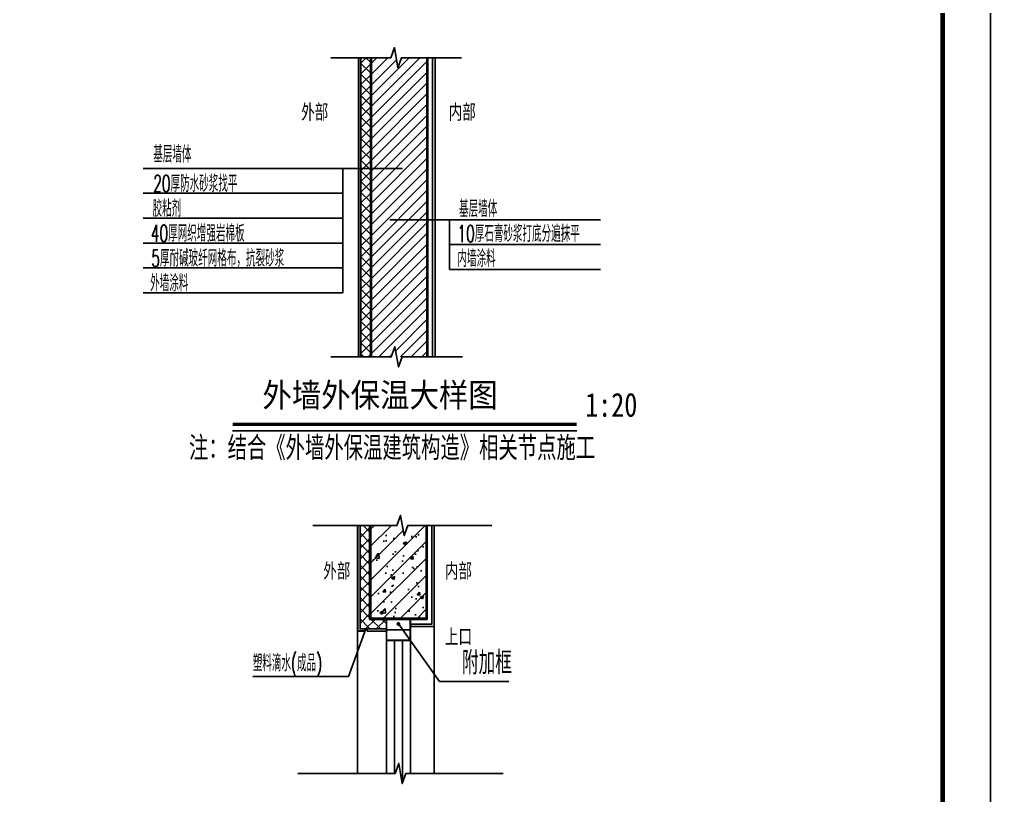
# Model space of a CAD drawing. Extents: x 5396719 to 5510122, y -514120 to -238224.
# Drawn here: x 5487911 to 5508184, y -404008 to -387802 of the extents above; entities that cross this region are included whole.
import ezdxf

# ---------------------------------------------------------------- set-up
doc = ezdxf.new("R2010")
doc.units = 0
doc.header["$LTSCALE"] = 1000
doc.header["$MEASUREMENT"] = 0
doc.linetypes.add('DASH', pattern=[0.35, 0.25, -0.1])
doc.layers.get('0').update_dxf_attribs({"linetype": 'CONTINUOUS'})
for name, color, linetype in [('DIM_LEAD', 3, 'CONTINUOUS'), ('DIM_SYMB', 3, 'CONTINUOUS'), ('PUB_TEXT', 7, 'CONTINUOUS'), ('PUB_TITLE', 4, 'CONTINUOUS'), ('WINDOW', 4, 'CONTINUOUS'), ('图名', 15, 'CONTINUOUS'), ('填充', 251, 'CONTINUOUS'), ('大样', 13, 'CONTINUOUS'), ('文字', 11, 'CONTINUOUS')]:
    doc.layers.add(name, color=color, linetype=linetype)
doc.styles.add('HZ1', font='txt.shx', dxfattribs={"bigfont": 'hzdx.shx'})
doc.styles.get("Standard").update_dxf_attribs({"font": 'GBENOR', "bigfont": 'GBCBIG'})
doc.styles.add('宋体', font='', dxfattribs={"width": 0.7})
doc.styles.get('宋体').set_extended_font_data('SimSun')

msp = doc.modelspace()

# ---------------------------------------------------------------- hatches: boundary and pattern name
at = {"layer": '填充'}
h = msp.add_hatch(dxfattribs=at)
h.set_pattern_fill('ANSI37', color=256, scale=100, style=0)
h.set_pattern_definition([(45, (5472471.54, -580109.05), (-112.2532, 112.2532), []), (135, (5472471.54, -580109.05), (-112.2532, -112.2532), [])])
h.paths.add_polyline_path([(5495236.8, -388601.2), (5495036.8, -388601.2), (5495036.8, -394848.1), (5495236.8, -394848.1)])
h = msp.add_hatch(dxfattribs=at)
h.set_pattern_fill('ANSI31', color=256, scale=100, style=0)
h.set_pattern_definition([(45, (5472471.54, -580109.05), (-112.2532, 112.2532), [])])
h.paths.add_polyline_path([(5496436.8, -388601.2), (5495886.8, -388601.2), (5495812.3, -388811.2), (5495775.3, -388601.2), (5495236.8, -388601.2), (5495236.8, -394848.1), (5495674.3, -394848.1), (5495750.7, -394638.1), (5495787.8, -394848.1), (5496436.8, -394848.1)])
h = msp.add_hatch(dxfattribs=at)
h.set_pattern_fill('ANSI37', color=256, scale=100, style=0)
h.set_pattern_definition([(45, (5480252.02, -584912.98), (-112.2532, 112.2532), []), (135, (5480252.02, -584912.98), (-112.2532, -112.2532), [])])
h.paths.add_polyline_path([(5495222, -398368.9), (5495022, -398368.9), (5495022, -400528.4), (5495572, -400528.4), (5495572, -400328.4), (5495222, -400328.4)])
h = msp.add_hatch(dxfattribs=at)
h.set_pattern_fill('钢筋混凝土', color=256, scale=100, style=0)
h.set_pattern_definition([(45, (5480252.02, -584912.98), (-176.7767, 176.7767), []), (50, (5480252, -584913), (717.2602, -62.7521), [75, -825]), (355, (5480252, -584913), (-138.7513, 752.192), [60, -660]), (100.4514, (5480311.8, -584918.2), (578.5094, 689.4395), [63.7402, -701.142]), (46.1842, (5480252, -584713), (1067.241, -165.519), [112.5, -1237.5]), (96.6356, (5480341, -584726.8), (934.6627, 974.118), [95.61, -1051.713]), (351.1842, (5480252, -584713), (934.662, 974.1186), [90, -990]), (21, (5480352, -584763), (596.907, -402.6189), [75, -825]), (326, (5480352, -584763), (243.3153, 725.15), [60, -660]), (71.4514, (5480401.8, -584796.5), (840.2226, 322.5305), [63.7402, -701.142]), (37.5, (5480252.02, -584912.98), (12.15986, 332.89385), [0, -652, 0, -670, 0, -662.5]), (7.5, (5480252.02, -584912.98), (263.06954, 394.4117), [0, -382, 0, -637, 0, -252.5]), (327.5, (5480029.02, -584912.98), (533.82244, -22.55487), [0, -250, 0, -780, 0, -1035]), (317.5, (5479929.02, -584913), (583.1862, 100.105), [0, -325, 0, -518, 0, -735])])
h.paths.add_polyline_path([(5496422, -398368.9), (5496017.8, -398368.9), (5495943.3, -398578.9), (5495906.2, -398368.9), (5495222, -398368.9), (5495222, -400328.4), (5496422, -400328.4)])

# ---------------------------------------------------------------- linework, layer by layer
at = {"layer": 'DIM_LEAD'}
for p, q in [((5495822, -400425.1), (5496681.4, -401627.3)), ((5496681.4, -401627.3), (5498128.7, -401627.3))]:
    msp.add_line(p, q, dxfattribs=at)
at = {"layer": 'DIM_LEAD', "const_width": 40}
msp.add_lwpolyline([(5495810.4, -400408.8, 1), (5495833.6, -400441.4, 1)], format="xyb", close=True, dxfattribs=at)
at = {"layer": 'DIM_SYMB'}
for points in [[(5494411.8, -388601.2), (5495661.8, -388601.2), (5495738.2, -388391.2), (5495812.3, -388811.2), (5495886.8, -388601.2), (5497136.8, -388601.2)], [(5494411.8, -394848.1), (5495674.3, -394848.1), (5495750.7, -394638.1), (5495824.8, -395058.1), (5495899.3, -394848.1), (5497161.8, -394848.1)], [(5494035.3, -398368.9), (5495792.8, -398368.9), (5495869.2, -398158.9), (5495943.3, -398578.9), (5496017.8, -398368.9), (5497775.2, -398368.9)], [(5493721.2, -403547.3), (5495752.8, -403547.3), (5495829.3, -403337.3), (5495903.3, -403757.3), (5495977.8, -403547.3), (5498009.5, -403547.3)]]:
    msp.add_lwpolyline(points, dxfattribs=at)
at = {"layer": 'PUB_TITLE'}
msp.add_lwpolyline([(5424084, -422737.3), (5508184, -422737.3), (5508184, -363337.3), (5424084, -363337.3)], close=True, dxfattribs=at)
at = {"layer": 'PUB_TITLE', "const_width": 100}
msp.add_lwpolyline([(5426584, -421737.3), (5507184, -421737.3), (5507184, -364337.3), (5426584, -364337.3)], close=True, dxfattribs=at)
at = {"layer": 'WINDOW'}
for p, q in [((5494972, -400578.4), (5494972, -403547.3)), ((5495572, -400548), (5495572, -403547.3)), ((5495738, -400548), (5495738, -400558)), ((5495906, -400548), (5495906, -400558)), ((5496072, -400548), (5496072, -403547.3)), ((5496572, -403547.3), (5496572, -400478.4)), ((5495738, -400757.7), (5495738, -403547.3)), ((5495906, -400757.7), (5495906, -403749.7))]:
    msp.add_line(p, q, dxfattribs=at)
at = {"layer": 'WINDOW', "const_width": 20}
for points in [[(5495582, -400338.4), (5495582, -400538), (5496062, -400538), (5496062, -400338.4)], [(5495582, -400558), (5495582, -400757.7), (5496062, -400757.7), (5496062, -400558)]]:
    msp.add_lwpolyline(points, close=True, dxfattribs=at)
at = {"layer": '图名'}
msp.add_line((5492361.8, -396389.7), (5499544.4, -396389.7), dxfattribs=at)
at = {"layer": '图名', "const_width": 70}
msp.add_lwpolyline([(5492361.8, -396256.6), (5499544.4, -396256.6)], dxfattribs=at)
at = {"layer": '大样'}
for p, q in [((5494986.8, -388601.2), (5494986.8, -394848.1)), ((5495036.8, -388601.2), (5495036.8, -394848.1)), ((5495236.8, -388601.2), (5495236.8, -394848.1)), ((5496436.8, -388601.2), (5496436.8, -394848.1)), ((5496536.8, -388601.2), (5496536.8, -394848.1)), ((5496586.8, -388601.2), (5496586.8, -394848.1)), ((5495119.3, -400578.4), (5495119.3, -400528.4)), ((5495169.3, -400578.4), (5495169.3, -400528.4))]:
    msp.add_line(p, q, dxfattribs=at)
at = {"layer": '大样', "linetype": 'DASH', "const_width": 5}
for points in [[(5495011.8, -388601.2), (5495011.8, -394848.1)], [(5494997, -398368.9), (5494997, -400553.4), (5495119.3, -400553.4)]]:
    msp.add_lwpolyline(points, dxfattribs=at)
at = {"layer": '大样', "const_width": 40}
for points in [[(5495256.8, -388601.2), (5495256.8, -394848.1)], [(5496416.8, -388601.2), (5496416.8, -394848.1)], [(5495242, -398368.9), (5495242, -400308.4), (5496402, -400308.4), (5496402, -398368.9)]]:
    msp.add_lwpolyline(points, dxfattribs=at)
at = {"layer": '大样'}
for points in [[(5494972, -398368.9), (5494972, -400578.4), (5495119.3, -400578.4)], [(5495022, -398368.9), (5495022, -400528.4), (5495572, -400528.4)], [(5495222, -398368.9), (5495222, -400328.4), (5496422, -400328.4), (5496422, -398368.9)], [(5496072, -400478.4), (5496572, -400478.4), (5496572, -398368.9)], [(5496072, -400428.4), (5496522, -400428.4), (5496522, -398368.9)], [(5495169.3, -400578.4), (5495572, -400578.4)]]:
    msp.add_lwpolyline(points, dxfattribs=at)
for points in [[(5495572, -400328.4), (5495572, -400548), (5496072, -400548), (5496072, -400328.4)], [(5495572, -400548), (5495572, -400767.7), (5496072, -400767.7), (5496072, -400548)]]:
    msp.add_lwpolyline(points, close=True, dxfattribs=at)
at = {"layer": '文字'}
for p, q in [((5495909.2, -390912.1), (5490496.5, -390912.1)), ((5494662.7, -390912.1), (5494662.7, -393510)), ((5494662.7, -391431.7), (5490496.5, -391431.7)), ((5494662.7, -391951.3), (5490496.5, -391951.3)), ((5495645.6, -391984.7), (5500044.1, -391984.7)), ((5496892.1, -391984.7), (5496892.1, -393023.9)), ((5494662.7, -392470.8), (5490496.5, -392470.8)), ((5496892.1, -392504.3), (5500044.1, -392504.3)), ((5494662.7, -392990.4), (5490496.5, -392990.4)), ((5496892.1, -393023.9), (5500044.1, -393023.9)), ((5494662.7, -393510), (5490496.5, -393510)), ((5495144.4, -400528.4), (5494780.1, -401519.7)), ((5494780.1, -401519.7), (5492782.8, -401519.7))]:
    msp.add_line(p, q, dxfattribs=at)

# ---------------------------------------------------------------- texts
at = {"color": 4, "style": 'HZ1', "width": 0.85}
msp.add_text('注：结合《外墙外保温建筑构造》相关节点施工 ', height=500, dxfattribs=at).set_placement((5491450.4, -397004.9))
at = {"layer": 'PUB_TEXT'}
msp.add_text('附加框', height=482.27, dxfattribs=at).set_placement((5497149.9, -401477.3))
at = {"layer": '图名', "style": '宋体'}
for s, width, p in [('外墙外保温大样图', 0.9, (5492985.1, -395895.8)), ('1:20', 0.8, (5499721.9, -396098.5))]:
    msp.add_text(s, height=500, dxfattribs=dict(at, width=width)).set_placement(p)
at = {"layer": '文字', "style": 'HZ1'}
for s, width, p in [('外部', 0.85, (5493793.6, -389920.3)), ('内部', 0.85, (5496873.1, -389920.3)), ('基层墙体', 0.6, (5490705.6, -390792)), ('20厚防水砂浆找平', 0.6, (5490705.6, -391404.6)), ('胶粘剂', 0.6, (5490691.1, -391924.1)), ('基层墙体', 0.6, (5497088.6, -391930.4)), ('40厚网织增强岩棉板', 0.6, (5490655.8, -392443.7)), ('10厚石膏砂浆打底分遍抹平', 0.6, (5497055.4, -392449.9)), ('5厚耐碱玻纤网格布，抗裂砂浆', 0.6, (5490665, -392963.3)), ('内墙涂料', 0.6, (5497055.4, -392969.5)), ('外墙涂料', 0.6, (5490640.3, -393482.8)), ('外部', 0.85, (5494254.8, -399500.7)), ('内部', 0.85, (5496792.2, -399500.7)), ('上口', 0.85, (5496792.2, -400874.5)), ('塑料滴水(成品)', 0.6, (5492782.8, -401414.8))]:
    msp.add_text(s, height=350, dxfattribs=dict(at, width=width)).set_placement(p)

doc.saveas('drawing.dxf')
